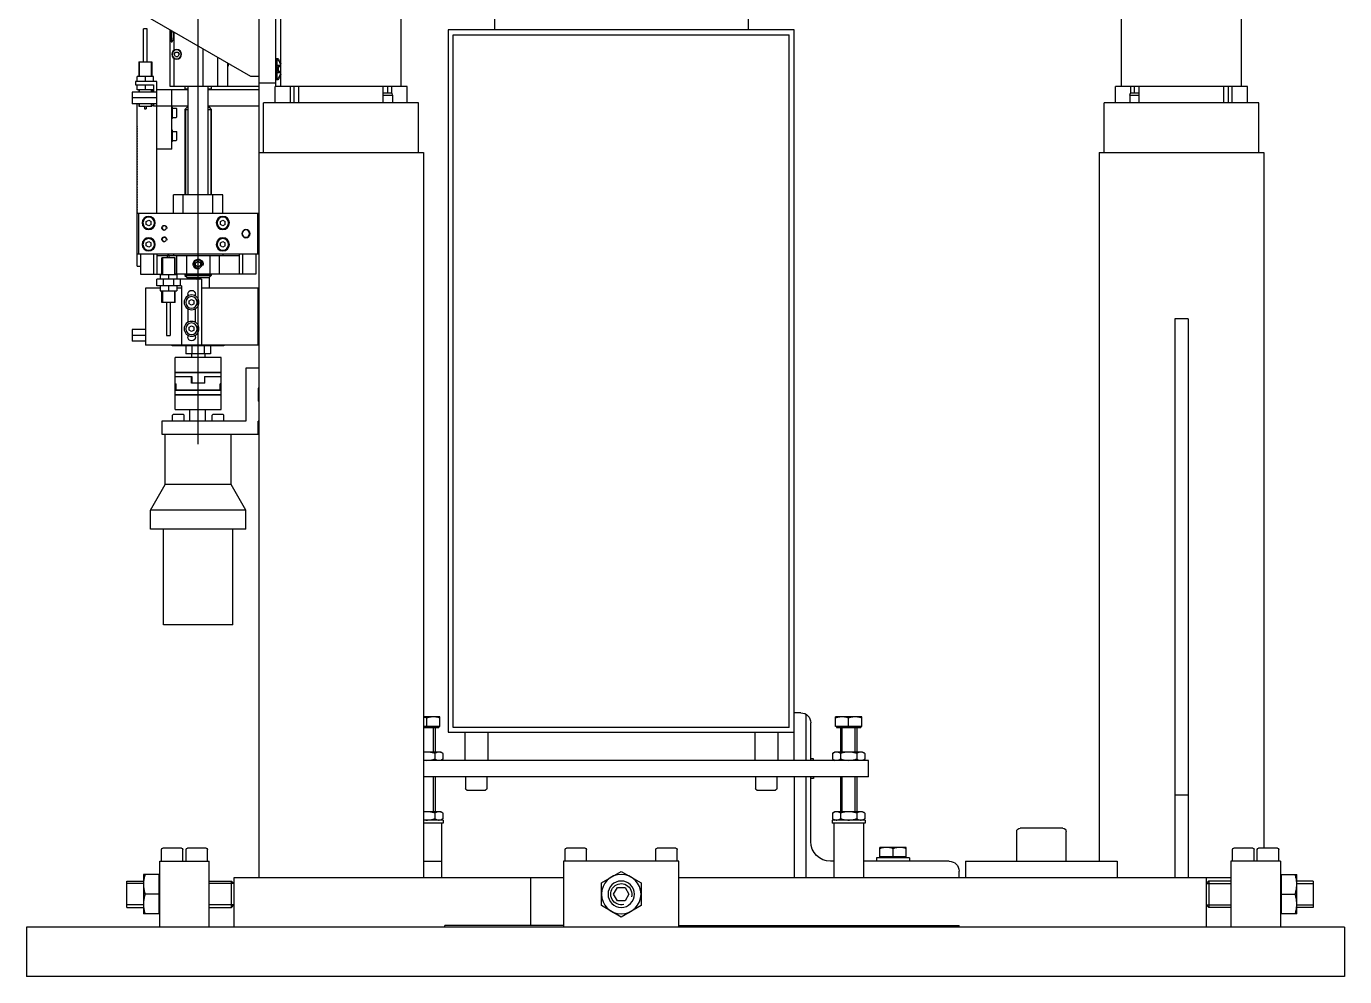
# Model space of a CAD drawing. Extents: x -50 to 48714, y -13211 to 6743.
# Drawn here: x 23859 to 24659, y -8844 to -8267 of the extents above; entities that cross this region are included whole.
import ezdxf

# ---------------------------------------------------------------- set-up
doc = ezdxf.new("R2010")
doc.units = 0
doc.header["$LTSCALE"] = 50
doc.layers.get('0').update_dxf_attribs({"linetype": 'CONTINUOUS'})

# ---------------------------------------------------------------- blocks, each defined once
blk = doc.blocks.new('GK_UE46PGM_S')
at = {"linetype": 'BYBLOCK'}
for p, q in [((286.8, -753.72), (286.8, -190.3)), ((-47, -445.3), (-47, -502.5)), ((107, -445.3), (107, -502.5)), ((249.76, -576.8), (249.76, -460.8)), ((-346.5, -536.8), (-346.5, -482.8)), ((-273.5, -536.8), (-273.5, -482.8)), ((163.5, -536.8), (163.5, -482.8)), ((236.5, -536.8), (236.5, -482.8)), ((239.76, -482.8), (239.76, -536.8)), ((254.76, -530.8), (319.76, -493.27)), ((-75, -945.6), (-75, -502.5)), ((-75, -502.5), (135, -502.5)), ((135, -502.5), (135, -928.6)), ((301.35, -514.76), (301.35, -503.9)), ((303.16, -502.86), (303.16, -508.9)), ((303.76, -536.8), (303.76, -502.51)), ((317.66, -501.8), (319.86, -501.8)), ((317.66, -521.8), (317.66, -501.8)), ((319.86, -521.8), (319.86, -501.8)), ((-72, -925.6), (-72, -505.5)), ((132, -505.5), (-72, -505.5)), ((132, -925.6), (132, -505.5)), ((302.32, -509.3), (302.76, -509.3)), ((239.26, -519.8), (238.3, -519.8)), ((239.26, -532.8), (239.26, -519.8)), ((239.76, -519.8), (239.31, -519.8)), ((239.31, -532.8), (239.31, -519.8)), ((274.76, -536.8), (274.76, -519.25)), ((283.76, -536.8), (283.76, -514.06)), ((299.04, -516.05), (298.32, -517.3)), ((298.32, -517.3), (299.04, -518.55)), ((300.48, -516.05), (299.04, -516.05)), ((300.48, -518.55), (299.04, -518.55)), ((301.21, -517.3), (300.48, -516.05)), ((300.48, -518.55), (301.21, -517.3)), ((301.35, -536.8), (301.35, -519.84)), ((236.5, -524.05), (238.76, -524.05)), ((238.26, -524.8), (236.76, -524.8)), ((236.76, -524.8), (236.76, -527.8)), ((236.76, -527.8), (238.26, -527.8)), ((238.26, -524.8), (238.26, -527.8)), ((238.3, -520.3), (238.76, -520.3)), ((238.76, -532.3), (238.76, -520.3)), ((268.26, -524.3), (268.26, -523.01)), ((268.76, -524.3), (268.26, -524.3)), ((268.76, -536.8), (268.76, -522.72)), ((322.76, -521.8), (314.76, -521.8)), ((314.76, -521.8), (314.76, -530.8)), ((315.09, -530.8), (315.09, -521.8)), ((322.44, -530.8), (322.44, -521.8)), ((322.76, -521.8), (322.76, -530.8)), ((236.5, -528.55), (238.76, -528.55)), ((238.3, -532.3), (238.76, -532.3)), ((238.3, -532.8), (239.26, -532.8)), ((239.76, -532.8), (239.31, -532.8)), ((239.76, -534.8), (249.76, -534.8)), ((249.76, -530.8), (254.76, -530.8)), ((311.76, -613.6), (311.76, -533.8)), ((311.76, -533.8), (324.76, -533.8)), ((313.76, -530.8), (323.76, -530.8)), ((313.76, -533.8), (313.76, -530.8)), ((313.76, -535.8), (313.76, -540.3)), ((324.76, -535.8), (313.76, -535.8)), ((318.76, -533.8), (318.76, -530.8)), ((318.76, -538.8), (318.76, -535.8)), ((323.76, -533.8), (323.76, -530.8)), ((323.76, -538.8), (323.76, -535.8)), ((324.76, -533.8), (324.76, -535.8)), ((-350, -536.8), (-270, -536.8)), ((-350, -546.8), (-350, -536.8)), ((-340.72, -546.8), (-340.72, -536.8)), ((-338.43, -546.8), (-338.43, -536.8)), ((-335.62, -546.8), (-335.62, -536.8)), ((-284.38, -546.8), (-284.38, -536.8)), ((-284.38, -540.8), (-279.04, -540.8)), ((-278.72, -542), (-284.38, -542)), ((-281.57, -540.8), (-281.57, -536.8)), ((-279.28, -540.8), (-279.28, -536.8)), ((-278.72, -542), (-279.04, -540.8)), ((-278.72, -542), (-278.72, -546.8)), ((-270, -546.8), (-270, -536.8)), ((160, -536.8), (240, -536.8)), ((160, -546.8), (160, -536.8)), ((168.72, -542), (169.04, -540.8)), ((174.38, -542), (168.72, -542)), ((168.72, -542), (168.72, -546.8)), ((169.04, -540.8), (174.38, -540.8)), ((169.28, -540.8), (169.28, -536.8)), ((171.57, -540.8), (171.57, -536.8)), ((174.38, -546.8), (174.38, -536.8)), ((225.62, -546.8), (225.62, -536.8)), ((228.43, -546.8), (228.43, -536.8)), ((230.72, -546.8), (230.72, -536.8)), ((240, -546.8), (240, -536.8)), ((249.76, -536.8), (303.76, -536.8)), ((249.76, -538.8), (280.76, -538.8)), ((278.76, -536.8), (278.76, -538.8)), ((280.76, -538.3), (278.76, -538.3)), ((280.76, -602.6), (280.76, -536.8)), ((292.76, -602.6), (292.76, -536.8)), ((294.76, -538.3), (292.76, -538.3)), ((292.76, -538.8), (311.76, -538.8)), ((294.76, -536.8), (294.76, -538.8)), ((302.76, -574.8), (302.76, -538.8)), ((311.76, -540.3), (326.76, -540.3)), ((311.76, -543.8), (326.76, -543.8)), ((313.76, -538.8), (323.76, -538.8)), ((314.56, -539.3), (313.76, -539.3)), ((314.56, -540.3), (314.56, -539.3)), ((314.76, -538.8), (314.76, -540.3)), ((315.09, -540.3), (315.09, -538.8)), ((322.44, -540.3), (322.44, -538.8)), ((322.76, -538.8), (322.76, -540.3)), ((326.76, -540.3), (326.76, -547.3)), ((-357, -546.8), (-263, -546.8)), ((-357, -576.8), (-357, -546.8)), ((-263, -576.8), (-263, -546.8)), ((153, -546.8), (247, -546.8)), ((153, -576.8), (153, -546.8)), ((247, -576.8), (247, -546.8)), ((249.76, -548.8), (280.76, -548.8)), ((280.16, -549.3), (278.76, -550.7)), ((278.76, -550.7), (278.76, -602.6)), ((280.76, -550.7), (278.76, -550.7)), ((279.09, -550.8), (279.09, -602.6)), ((280.73, -550.8), (279.09, -550.8)), ((280.16, -548.8), (280.16, -549.3)), ((280.76, -549.3), (280.16, -549.3)), ((292.76, -548.8), (313.76, -548.8)), ((293.36, -549.3), (292.76, -549.3)), ((294.76, -550.7), (292.76, -550.7)), ((294.44, -550.8), (292.8, -550.8)), ((293.36, -548.8), (293.36, -549.3)), ((293.36, -549.3), (294.76, -550.7)), ((294.44, -550.8), (294.44, -602.6)), ((294.76, -550.7), (294.76, -602.6)), ((299.76, -555.25), (299.76, -550.35)), ((302.26, -550.05), (300.06, -550.05)), ((302.26, -549.3), (302.76, -549.3)), ((302.26, -556.3), (302.26, -549.3)), ((311.76, -547.3), (326.76, -547.3)), ((313.76, -547.3), (313.76, -548.8)), ((314.56, -548.3), (313.76, -548.3)), ((314.56, -548.3), (314.56, -547.3)), ((314.76, -547.3), (314.76, -548.8)), ((322.76, -548.8), (314.76, -548.8)), ((315.09, -548.8), (315.09, -547.3)), ((318.26, -548.8), (318.26, -550.3)), ((319.26, -550.3), (318.26, -550.3)), ((319.26, -548.8), (319.26, -550.3)), ((322.44, -548.8), (322.44, -547.3)), ((322.76, -547.3), (322.76, -548.8)), ((323.76, -645.8), (323.76, -547.3)), ((302.26, -555.55), (300.06, -555.55)), ((302.26, -556.3), (302.76, -556.3)), ((299.76, -569.25), (299.76, -564.35)), ((302.26, -564.05), (300.06, -564.05)), ((302.26, -563.3), (302.76, -563.3)), ((302.26, -570.3), (302.26, -563.3)), ((323.76, -561.2), (323.46, -561.2)), ((323.46, -561.4), (323.46, -561.2)), ((323.76, -561.4), (323.46, -561.4)), ((323.76, -562.2), (323.46, -562.2)), ((323.46, -562.4), (323.46, -562.2)), ((323.76, -562.4), (323.46, -562.4)), ((323.76, -563.2), (323.46, -563.2)), ((323.46, -563.4), (323.46, -563.2)), ((323.76, -563.4), (323.46, -563.4)), ((323.76, -564.2), (323.46, -564.2)), ((323.46, -564.4), (323.46, -564.2)), ((323.76, -564.4), (323.46, -564.4)), ((323.76, -565.2), (323.46, -565.2)), ((323.46, -565.4), (323.46, -565.2)), ((323.76, -565.4), (323.46, -565.4)), ((323.76, -566.2), (323.46, -566.2)), ((323.46, -566.4), (323.46, -566.2)), ((323.76, -566.4), (323.46, -566.4)), ((323.76, -567.2), (323.46, -567.2)), ((323.46, -567.4), (323.46, -567.2)), ((323.76, -567.4), (323.46, -567.4)), ((302.26, -569.55), (300.06, -569.55)), ((302.26, -570.3), (302.76, -570.3)), ((302.76, -574.8), (311.76, -574.8)), ((323.76, -568.2), (323.46, -568.2)), ((323.46, -568.4), (323.46, -568.2)), ((323.76, -568.4), (323.46, -568.4)), ((323.76, -569.2), (323.46, -569.2)), ((323.46, -569.4), (323.46, -569.2)), ((323.76, -569.4), (323.46, -569.4)), ((323.76, -570.2), (323.46, -570.2)), ((323.46, -570.4), (323.46, -570.2)), ((323.76, -570.4), (323.46, -570.4)), ((323.76, -571.2), (323.46, -571.2)), ((323.46, -571.4), (323.46, -571.2)), ((323.76, -571.4), (323.46, -571.4)), ((323.76, -572.2), (323.46, -572.2)), ((323.46, -572.4), (323.46, -572.2)), ((323.76, -572.4), (323.46, -572.4)), ((323.76, -573.2), (323.46, -573.2)), ((323.46, -573.4), (323.46, -573.2)), ((323.76, -573.4), (323.46, -573.4)), ((323.76, -574.2), (323.46, -574.2)), ((323.46, -574.4), (323.46, -574.2)), ((323.76, -574.4), (323.46, -574.4)), ((323.76, -575.2), (323.46, -575.2)), ((323.46, -575.4), (323.46, -575.2)), ((323.76, -575.4), (323.46, -575.4)), ((-360, -576.8), (-360, -998.8)), ((-260, -576.8), (-360, -576.8)), ((-260, -576.8), (-260, -1006.8)), ((150, -576.8), (150, -1016.8)), ((250, -576.8), (150, -576.8)), ((250, -576.8), (250, -1016.8)), ((323.76, -576.2), (323.46, -576.2)), ((323.46, -576.4), (323.46, -576.2)), ((323.76, -576.4), (323.46, -576.4)), ((323.76, -577.2), (323.46, -577.2)), ((323.46, -577.4), (323.46, -577.2)), ((323.76, -577.4), (323.46, -577.4)), ((323.76, -578.2), (323.46, -578.2)), ((323.46, -578.4), (323.46, -578.2)), ((323.76, -578.4), (323.46, -578.4)), ((323.76, -579.2), (323.46, -579.2)), ((323.46, -579.4), (323.46, -579.2)), ((323.76, -579.4), (323.46, -579.4)), ((323.76, -580.2), (323.46, -580.2)), ((323.46, -580.4), (323.46, -580.2)), ((323.76, -580.4), (323.46, -580.4)), ((323.76, -581.2), (323.46, -581.2)), ((323.46, -581.4), (323.46, -581.2)), ((323.76, -581.4), (323.46, -581.4)), ((323.76, -582.2), (323.46, -582.2)), ((323.46, -582.4), (323.46, -582.2)), ((323.76, -582.4), (323.46, -582.4)), ((323.76, -583.2), (323.46, -583.2)), ((323.46, -583.4), (323.46, -583.2)), ((323.76, -583.4), (323.46, -583.4)), ((323.76, -584.2), (323.46, -584.2)), ((323.46, -584.4), (323.46, -584.2)), ((323.76, -584.4), (323.46, -584.4)), ((323.76, -585.2), (323.46, -585.2)), ((323.46, -585.4), (323.46, -585.2)), ((323.76, -585.4), (323.46, -585.4)), ((323.76, -586.2), (323.46, -586.2)), ((323.46, -586.4), (323.46, -586.2)), ((323.76, -586.4), (323.46, -586.4)), ((323.76, -587.2), (323.46, -587.2)), ((323.46, -587.4), (323.46, -587.2)), ((323.76, -587.4), (323.46, -587.4)), ((323.76, -588.2), (323.46, -588.2)), ((323.46, -588.4), (323.46, -588.2)), ((323.76, -588.4), (323.46, -588.4)), ((323.76, -589.2), (323.46, -589.2)), ((323.46, -589.4), (323.46, -589.2)), ((323.76, -589.4), (323.46, -589.4)), ((323.76, -590.2), (323.46, -590.2)), ((323.46, -590.4), (323.46, -590.2)), ((323.76, -590.4), (323.46, -590.4)), ((323.76, -591.2), (323.46, -591.2)), ((323.46, -591.4), (323.46, -591.2)), ((323.76, -591.4), (323.46, -591.4)), ((323.76, -592.2), (323.46, -592.2)), ((323.46, -592.4), (323.46, -592.2)), ((323.76, -592.4), (323.46, -592.4)), ((323.46, -593.4), (323.46, -593.2)), ((323.76, -593.2), (323.46, -593.2)), ((323.76, -593.4), (323.46, -593.4)), ((323.76, -594.2), (323.46, -594.2)), ((323.46, -594.4), (323.46, -594.2)), ((323.76, -594.4), (323.46, -594.4)), ((323.76, -595.2), (323.46, -595.2)), ((323.46, -595.4), (323.46, -595.2)), ((323.76, -595.4), (323.46, -595.4)), ((323.76, -596.2), (323.46, -596.2)), ((323.46, -596.4), (323.46, -596.2)), ((323.76, -596.4), (323.46, -596.4)), ((323.76, -597.2), (323.46, -597.2)), ((323.46, -597.4), (323.46, -597.2)), ((323.76, -597.4), (323.46, -597.4)), ((323.76, -598.2), (323.46, -598.2)), ((323.46, -598.4), (323.46, -598.2)), ((323.76, -598.4), (323.46, -598.4)), ((323.76, -599.2), (323.46, -599.2)), ((323.46, -599.4), (323.46, -599.2)), ((323.76, -599.4), (323.46, -599.4)), ((271.76, -602.6), (301.76, -602.6)), ((271.76, -613.6), (271.76, -602.6)), ((277.76, -613.6), (277.76, -602.6)), ((295.76, -613.6), (295.76, -602.6)), ((301.76, -613.6), (301.76, -602.6)), ((323.76, -600.2), (323.46, -600.2)), ((323.46, -600.4), (323.46, -600.2)), ((323.76, -600.4), (323.46, -600.4)), ((323.76, -601.2), (323.46, -601.2)), ((323.46, -601.4), (323.46, -601.2)), ((323.76, -601.4), (323.46, -601.4)), ((323.76, -602.2), (323.46, -602.2)), ((323.46, -602.4), (323.46, -602.2)), ((323.76, -602.4), (323.46, -602.4)), ((323.76, -603.2), (323.46, -603.2)), ((323.46, -603.4), (323.46, -603.2)), ((323.76, -603.4), (323.46, -603.4)), ((323.76, -604.2), (323.46, -604.2)), ((323.46, -604.4), (323.46, -604.2)), ((323.76, -604.4), (323.46, -604.4)), ((323.76, -605.2), (323.46, -605.2)), ((323.46, -605.4), (323.46, -605.2)), ((323.76, -605.4), (323.46, -605.4)), ((323.76, -606.2), (323.46, -606.2)), ((323.46, -606.4), (323.46, -606.2)), ((323.76, -606.4), (323.46, -606.4)), ((323.76, -607.2), (323.46, -607.2)), ((323.46, -607.4), (323.46, -607.2)), ((323.76, -607.4), (323.46, -607.4)), ((323.76, -613.6), (250, -613.6)), ((250.76, -613.6), (250.76, -638.6)), ((322.76, -638.6), (322.76, -613.6)), ((323.76, -608.2), (323.46, -608.2)), ((323.46, -608.4), (323.46, -608.2)), ((323.76, -608.4), (323.46, -608.4)), ((323.76, -609.2), (323.46, -609.2)), ((323.46, -609.4), (323.46, -609.2)), ((323.76, -609.4), (323.46, -609.4)), ((323.76, -610.2), (323.46, -610.2)), ((323.46, -610.4), (323.46, -610.2)), ((323.76, -610.4), (323.46, -610.4)), ((323.76, -611.2), (323.46, -611.2)), ((323.46, -611.4), (323.46, -611.2)), ((323.76, -611.4), (323.46, -611.4)), ((323.76, -612.2), (323.46, -612.2)), ((323.46, -612.4), (323.46, -612.2)), ((323.76, -612.4), (323.46, -612.4)), ((323.76, -613.2), (323.46, -613.2)), ((323.46, -613.4), (323.46, -613.2)), ((323.76, -613.4), (323.46, -613.4)), ((250.76, -621.6), (250, -621.6)), ((271.76, -617.87), (270.26, -618.73)), ((270.26, -620.47), (270.26, -618.73)), ((270.26, -620.47), (271.76, -621.33)), ((273.26, -618.73), (271.76, -617.87)), ((271.76, -621.33), (273.26, -620.47)), ((273.26, -620.47), (273.26, -618.73)), ((316.76, -617.87), (315.26, -618.73)), ((315.26, -620.47), (315.26, -618.73)), ((315.26, -620.47), (316.76, -621.33)), ((318.26, -618.73), (316.76, -617.87)), ((316.76, -621.33), (318.26, -620.47)), ((318.26, -620.47), (318.26, -618.73)), ((250.76, -630.6), (250, -630.6)), ((271.76, -630.87), (270.26, -631.73)), ((270.26, -633.47), (270.26, -631.73)), ((273.26, -631.73), (271.76, -630.87)), ((273.26, -633.47), (273.26, -631.73)), ((316.76, -630.87), (315.26, -631.73)), ((315.26, -633.47), (315.26, -631.73)), ((318.26, -631.73), (316.76, -630.87)), ((318.26, -633.47), (318.26, -631.73)), ((250, -638.6), (323.76, -638.6)), ((251.76, -638.6), (251.76, -650.6)), ((259.76, -638.6), (259.76, -650.6)), ((261.76, -638.6), (261.76, -650.6)), ((261.76, -639.6), (304.26, -639.6)), ((270.26, -633.47), (271.76, -634.33)), ((271.76, -634.33), (273.26, -633.47)), ((271.76, -638.6), (271.76, -639.6)), ((273.76, -650.6), (273.76, -639.6)), ((279.76, -639.6), (279.76, -650.6)), ((293.76, -639.6), (293.76, -650.6)), ((299.76, -650.6), (299.76, -639.6)), ((301.76, -638.6), (301.76, -639.6)), ((304.26, -639.3), (305.26, -639.3)), ((304.26, -640.8), (304.26, -639.3)), ((305.26, -640.8), (305.26, -639.3)), ((305.26, -639.6), (311.76, -639.6)), ((311.76, -638.6), (311.76, -650.6)), ((313.76, -638.6), (313.76, -650.6)), ((315.26, -633.47), (316.76, -634.33)), ((316.76, -634.33), (318.26, -633.47)), ((321.76, -638.6), (321.76, -650.6)), ((286.76, -642.88), (285.26, -643.75)), ((285.26, -643.75), (285.26, -645.48)), ((285.26, -645.48), (286.76, -646.34)), ((288.26, -643.75), (286.76, -642.88)), ((286.76, -646.34), (288.26, -645.48)), ((288.26, -645.48), (288.26, -643.75)), ((300.76, -650.8), (300.76, -640.8)), ((300.76, -640.8), (308.76, -640.8)), ((301.09, -640.8), (301.09, -650.8)), ((308.44, -640.8), (308.44, -650.8)), ((308.76, -650.8), (308.76, -640.8)), ((323.76, -645.8), (321.76, -645.8)), ((251.76, -650.6), (300.76, -650.6)), ((278.76, -650.6), (278.76, -651.4)), ((278.76, -651.4), (280.16, -652.8)), ((294.76, -651.4), (278.76, -651.4)), ((279.09, -650.6), (279.09, -651.3)), ((294.44, -651.3), (279.09, -651.3)), ((280.16, -652.8), (280.16, -659.2)), ((293.36, -652.8), (280.16, -652.8)), ((284.76, -653.8), (311.76, -653.8)), ((284.76, -653.8), (284.76, -693.8)), ((294.76, -651.4), (293.36, -652.8)), ((293.36, -652.8), (293.36, -653.8)), ((294.44, -650.6), (294.44, -651.3)), ((294.76, -650.6), (294.76, -651.4)), ((297.76, -653.8), (297.76, -657.8)), ((309.76, -650.8), (299.76, -650.8)), ((299.76, -650.8), (299.76, -653.8)), ((301.76, -653.8), (301.76, -657.8)), ((304.76, -650.8), (304.76, -653.8)), ((307.76, -657.8), (307.76, -653.8)), ((321.76, -650.6), (308.76, -650.6)), ((309.76, -650.8), (309.76, -653.8)), ((311.76, -657.8), (311.76, -653.8)), ((250, -659.2), (284.76, -659.2)), ((250.26, -693.8), (250.26, -659.2)), ((288.46, -663.93), (288.46, -662.8)), ((293.06, -662.8), (293.06, -663.93)), ((296.76, -657.8), (311.76, -657.8)), ((296.76, -657.8), (296.76, -693.8)), ((296.76, -659.2), (299.76, -659.2)), ((299.76, -657.8), (299.76, -660.8)), ((309.76, -660.8), (299.76, -660.8)), ((300.76, -667.8), (300.76, -660.8)), ((301.09, -660.8), (301.09, -667.8)), ((304.76, -657.8), (304.76, -660.8)), ((308.44, -660.8), (308.44, -667.8)), ((308.76, -667.8), (308.76, -660.8)), ((309.76, -657.8), (309.76, -660.8)), ((309.76, -659.2), (318.76, -659.2)), ((318.76, -659.2), (318.76, -693.8)), ((250, -669.8), (250.26, -669.8)), ((288.46, -679.93), (288.46, -671.67)), ((290.76, -666.07), (289.26, -666.93)), ((289.26, -668.67), (289.26, -666.93)), ((289.26, -668.67), (290.76, -669.53)), ((292.26, -666.93), (290.76, -666.07)), ((290.76, -669.53), (292.26, -668.67)), ((292.26, -668.67), (292.26, -666.93)), ((293.06, -671.67), (293.06, -679.93)), ((300.76, -667.8), (308.76, -667.8)), ((303.66, -667.8), (303.66, -687.8)), ((305.86, -667.8), (305.86, -687.8)), ((-314, -677.8), (-314, -1016.8)), ((-314, -677.8), (-306, -677.8)), ((-306, -677.8), (-306, -1016.8)), ((250, -681.8), (250.26, -681.8)), ((288.46, -688.8), (288.46, -687.67)), ((290.76, -682.07), (289.26, -682.93)), ((289.26, -684.67), (289.26, -682.93)), ((289.26, -684.67), (290.76, -685.53)), ((292.26, -682.93), (290.76, -682.07)), ((290.76, -685.53), (292.26, -684.67)), ((292.26, -684.67), (292.26, -682.93)), ((293.06, -687.67), (293.06, -688.8)), ((305.86, -687.8), (303.66, -687.8)), ((318.76, -684.3), (326.76, -684.3)), ((318.76, -687.8), (326.76, -687.8)), ((326.76, -684.3), (326.76, -691.3)), ((250, -693.8), (318.76, -693.8)), ((270.96, -693.8), (271.26, -694.1)), ((271.09, -694.1), (271.09, -693.93)), ((271.09, -694.1), (302.44, -694.1)), ((279.26, -694.1), (279.26, -699.1)), ((283.02, -694.1), (283.02, -699.1)), ((290.5, -694.1), (290.5, -699.1)), ((294.26, -694.1), (294.26, -699.1)), ((302.56, -693.8), (302.26, -694.1)), ((302.44, -694.1), (302.44, -693.93)), ((318.76, -691.3), (326.76, -691.3)), ((272.76, -701.3), (300.76, -701.3)), ((272.76, -710.1), (272.76, -701.3)), ((279.26, -699.1), (294.26, -699.1)), ((282.76, -699.1), (282.76, -701.3)), ((290.76, -699.1), (290.76, -701.3)), ((300.76, -710.1), (300.76, -701.3)), ((250, -707.8), (257.76, -707.8)), ((257.76, -707.8), (257.76, -739.8)), ((300.76, -710.1), (272.76, -710.1)), ((300.76, -710.3), (272.76, -710.3)), ((272.76, -712.8), (272.76, -710.3)), ((282.76, -710.1), (282.76, -710.3)), ((290.76, -710.1), (290.76, -710.3)), ((300.76, -712.8), (300.76, -710.3)), ((250, -719.8), (250.26, -719.8)), ((250.26, -719.8), (250.26, -727.8)), ((282.96, -712.8), (272.76, -712.8)), ((272.76, -713), (282.76, -713)), ((272.76, -717.3), (272.76, -713)), ((272.76, -717.3), (273.35, -717.3)), ((273.35, -717.5), (272.76, -717.5)), ((272.76, -723.8), (272.76, -717.5)), ((273.29, -717.5), (273.29, -721.3)), ((273.35, -721.1), (273.35, -717.3)), ((282.76, -716.8), (282.76, -713)), ((282.76, -716.8), (290.76, -716.8)), ((282.96, -712.8), (282.96, -716.6)), ((290.56, -716.6), (282.96, -716.6)), ((300.76, -712.8), (290.56, -712.8)), ((290.56, -712.8), (290.56, -716.6)), ((290.76, -713), (300.76, -713)), ((290.76, -716.8), (290.76, -713)), ((300.76, -717.3), (300.18, -717.3)), ((300.18, -721.1), (300.18, -717.3)), ((300.76, -717.5), (300.18, -717.5)), ((300.24, -717.5), (300.24, -721.3)), ((300.76, -717.3), (300.76, -713)), ((300.76, -723.8), (300.76, -717.5)), ((250, -727.8), (250.26, -727.8)), ((272.76, -723.8), (300.76, -723.8)), ((272.76, -724), (300.76, -724)), ((272.76, -732.8), (272.76, -724)), ((273.29, -721.3), (300.24, -721.3)), ((273.35, -721.1), (300.18, -721.1)), ((282.26, -724), (282.26, -723.8)), ((291.76, -724), (291.76, -723.8)), ((300.76, -732.8), (300.76, -724)), ((271.64, -735.8), (277.84, -735.8)), ((300.76, -732.8), (272.76, -732.8)), ((282.26, -739.8), (282.26, -732.8)), ((291.76, -739.8), (291.76, -732.8)), ((295.68, -735.8), (301.88, -735.8)), ((250, -739.8), (250.26, -739.8)), ((250.26, -747.8), (250.26, -739.8)), ((257.76, -739.8), (308.76, -739.8)), ((271.24, -739.8), (271.24, -736.2)), ((278.24, -739.8), (278.24, -736.2)), ((295.28, -739.8), (295.28, -736.2)), ((302.28, -739.8), (302.28, -736.2)), ((308.76, -739.8), (308.76, -747.8)), ((308.76, -747.8), (250.26, -747.8)), ((266.76, -778.3), (266.76, -747.8)), ((306.76, -778.3), (306.76, -747.8)), ((257.76, -793.89), (266.76, -778.3)), ((266.76, -778.3), (306.76, -778.3)), ((315.76, -793.89), (306.76, -778.3)), ((257.76, -793.89), (315.76, -793.89)), ((257.76, -805.3), (257.76, -793.89)), ((315.76, -805.3), (315.76, -793.89)), ((257.76, -805.3), (315.76, -805.3)), ((265.76, -863.3), (265.76, -805.3)), ((307.76, -863.3), (307.76, -805.3)), ((265.76, -863.3), (307.76, -863.3)), ((-116, -919.2), (-100, -919.2)), ((-116, -925), (-116, -919.2)), ((-108, -925), (-108, -919.91)), ((-100, -925), (-100, -919.2)), ((-82, -917.6), (-82, -945.6)), ((-79, -916.8), (-75, -916.8)), ((140, -919.2), (150, -919.2)), ((140, -925), (140, -919.2)), ((148, -925), (148, -919.91)), ((-116, -925), (-100, -925)), ((-115.32, -925), (-115.32, -925.6)), ((-100.69, -925.6), (-115.32, -925.6)), ((-113, -925.6), (-113, -940.6)), ((-112, -940.6), (-112, -925.6)), ((-104, -940.6), (-104, -925.6)), ((-103, -925.6), (-103, -940.6)), ((-100.69, -925), (-100.69, -925.6)), ((-85, -945.6), (-85, -922.8)), ((-72, -925.6), (132, -925.6)), ((140, -925), (150, -925)), ((140.68, -925), (140.68, -925.6)), ((150, -925.6), (140.68, -925.6)), ((143, -925.6), (143, -940.6)), ((144, -940.6), (144, -925.6)), ((135, -928.6), (-75, -928.6)), ((-65, -928.6), (-65, -945.6)), ((-51, -928.6), (-51, -945.6)), ((111, -928.6), (111, -945.6)), ((125, -928.6), (125, -945.6)), ((-117.81, -941.36), (-116.5, -940.6)), ((-117.81, -941.36), (-117.81, -944.84)), ((-116.5, -940.6), (-99.5, -940.6)), ((-112.91, -941.36), (-112.91, -944.84)), ((-103.09, -941.36), (-103.09, -944.84)), ((-98.19, -941.36), (-99.5, -940.6)), ((-98.19, -941.36), (-98.19, -944.84)), ((138.19, -941.36), (139.5, -940.6)), ((138.19, -941.36), (138.19, -944.84)), ((139.5, -940.6), (150, -940.6)), ((143.09, -941.36), (143.09, -944.84)), ((-120, -945.6), (150, -945.6)), ((-120, -955.6), (-120, -945.6)), ((-117.81, -944.84), (-116.5, -945.6)), ((-98.19, -944.84), (-99.5, -945.6)), ((-86.6, -944.6), (-85, -944.6)), ((-86.6, -945.6), (-86.6, -944.6)), ((138.19, -944.84), (139.5, -945.6)), ((-120, -955.6), (150, -955.6)), ((-113, -955.6), (-113, -976.8)), ((-112, -976.8), (-112, -955.6)), ((-104, -976.8), (-104, -955.6)), ((-103, -955.6), (-103, -976.8)), ((-86.6, -955.6), (-86.6, -956.6)), ((-86.6, -956.6), (-85, -956.6)), ((-85, -994.8), (-85, -955.6)), ((-82, -955.6), (-82, -1016.8)), ((-75, -955.6), (-75, -1016.8)), ((-64.5, -955.6), (-64.5, -962.8)), ((-51.5, -955.6), (-51.5, -962.8)), ((111.5, -955.6), (111.5, -962.8)), ((124.5, -955.6), (124.5, -962.8)), ((143, -955.6), (143, -976.8)), ((144, -976.8), (144, -955.6)), ((-314, -966.8), (-306, -966.8)), ((-52.3, -963.6), (-63.7, -963.6)), ((123.7, -963.6), (112.3, -963.6)), ((-118, -981.8), (-98, -981.8)), ((-118, -981.8), (-118, -983.8)), ((-118, -983.8), (-98, -983.8)), ((-117.81, -977.56), (-116.5, -976.8)), ((-117.81, -977.56), (-117.81, -981.04)), ((-117.81, -981.04), (-116.5, -981.8)), ((-117, -983.8), (-117, -1016.8)), ((-116.5, -976.8), (-99.5, -976.8)), ((-112.91, -977.56), (-112.91, -981.04)), ((-103.09, -977.56), (-103.09, -981.04)), ((-98.19, -977.56), (-99.5, -976.8)), ((-98.19, -981.04), (-99.5, -981.8)), ((-99, -983.8), (-99, -1016.8)), ((-98.19, -977.56), (-98.19, -981.04)), ((-98, -981.8), (-98, -983.8)), ((138, -981.8), (150, -981.8)), ((138, -981.8), (138, -983.8)), ((138, -983.8), (150, -983.8)), ((138.19, -977.56), (139.5, -976.8)), ((138.19, -977.56), (138.19, -981.04)), ((138.19, -981.04), (139.5, -981.8)), ((139, -983.8), (139, -1016.8)), ((139.5, -976.8), (150, -976.8)), ((143.09, -977.56), (143.09, -981.04)), ((-240, -1006.8), (-240, -988.8)), ((-238, -986.8), (-212, -986.8)), ((-210, -1006.8), (-210, -988.8)), ((-369, -1006.8), (-369, -999.6)), ((-368.2, -998.8), (-356.8, -998.8)), ((-356, -1006.8), (-356, -999.6)), ((-354, -1006.8), (-354, -999.6)), ((-353.2, -998.8), (-341.8, -998.8)), ((-341, -1006.8), (-341, -999.6)), ((-143, -998.4), (-127, -998.4)), ((-143, -1004.2), (-143, -998.4)), ((-135, -1004.2), (-135, -999.11)), ((-127, -1004.2), (-127, -998.4)), ((-4, -1006.8), (-4, -999.6)), ((-3.2, -998.8), (8.2, -998.8)), ((9, -1006.8), (9, -999.6)), ((51, -1006.8), (51, -999.6)), ((51.8, -998.8), (63.2, -998.8)), ((64, -1006.8), (64, -999.6)), ((281, -1006.8), (281, -999.6)), ((281.8, -998.8), (293.2, -998.8)), ((294, -1006.8), (294, -999.6)), ((296, -1006.8), (296, -999.6)), ((296.8, -998.8), (308.2, -998.8)), ((309, -1006.8), (309, -999.6)), ((-370, -1006.8), (-370, -1046.8)), ((-370, -1006.8), (-340, -1006.8)), ((-340, -1006.8), (-340, -1046.8)), ((-179, -1006.8), (-271, -1006.8)), ((-271, -1006.8), (-271, -1016.8)), ((-179, -1006.8), (-179, -1016.8)), ((-169, -1006.8), (-117, -1006.8)), ((-145, -1004.8), (-125, -1004.8)), ((-145, -1004.8), (-145, -1006.8)), ((-143, -1004.2), (-127, -1004.2)), ((-142.32, -1004.2), (-142.32, -1004.8)), ((-127.69, -1004.2), (-127.69, -1004.8)), ((-125, -1004.8), (-125, -1006.8)), ((-99, -1006.8), (-97, -1006.8)), ((-5, -1046.8), (-5, -1006.8)), ((-5, -1006.8), (65, -1006.8)), ((65, -1006.8), (65, -1046.8)), ((150, -1006.8), (139, -1006.8)), ((280, -1046.8), (280, -1006.8)), ((310, -1006.8), (280, -1006.8)), ((310, -1046.8), (310, -1006.8)), ((-380, -1038.8), (-380, -1014.8)), ((-370.6, -1014.8), (-380, -1014.8)), ((-370.6, -1038.8), (-370.6, -1014.8)), ((-370.6, -1015.55), (-370, -1015.55)), ((-175, -1016.8), (-175, -1012.8)), ((30, -1012.94), (18, -1019.87)), ((42, -1019.87), (30, -1012.94)), ((310.6, -1015.55), (310, -1015.55)), ((310.6, -1014.8), (310.6, -1038.8)), ((310.6, -1014.8), (320, -1014.8)), ((320, -1014.8), (320, -1038.8)), ((-390, -1018.8), (-390, -1034.8)), ((-390, -1018.8), (-380, -1018.8)), ((-380, -1020.4), (-390, -1020.4)), ((-340, -1016.8), (-5, -1016.8)), ((-340, -1018.8), (-326.6, -1018.8)), ((-325, -1020.4), (-340, -1020.4)), ((-326.6, -1018.8), (-325, -1020.4)), ((-326.6, -1018.8), (-326.6, -1034.8)), ((-325, -1016.8), (-325, -1046.8)), ((18, -1019.87), (18, -1033.73)), ((27.69, -1022.8), (25.38, -1026.8)), ((32.31, -1022.8), (27.69, -1022.8)), ((34.62, -1026.8), (32.31, -1022.8)), ((42, -1033.73), (42, -1019.87)), ((65, -1016.8), (265, -1016.8)), ((85, -1016.8), (85, -1045.8)), ((265, -1016.8), (265, -1046.8)), ((266.6, -1018.8), (265, -1020.4)), ((265, -1020.4), (280, -1020.4)), ((266.6, -1034.8), (266.6, -1018.8)), ((280, -1018.8), (266.6, -1018.8)), ((330, -1018.8), (320, -1018.8)), ((320, -1020.4), (330, -1020.4)), ((330, -1034.8), (330, -1018.8)), ((-370.6, -1026.8), (-378.93, -1026.8)), ((25.38, -1026.8), (27.69, -1030.8)), ((27.69, -1030.8), (32.31, -1030.8)), ((32.31, -1030.8), (34.62, -1026.8)), ((310.6, -1026.8), (318.93, -1026.8)), ((-380, -1033.2), (-390, -1033.2)), ((-390, -1034.8), (-380, -1034.8)), ((-380, -1038.8), (-370.6, -1038.8)), ((-370.6, -1038.05), (-370, -1038.05)), ((-325, -1033.2), (-340, -1033.2)), ((-340, -1034.8), (-326.6, -1034.8)), ((-326.6, -1034.8), (-325, -1033.2)), ((18, -1033.73), (30, -1040.66)), ((30, -1040.66), (42, -1033.73)), ((265, -1033.2), (280, -1033.2)), ((266.6, -1034.8), (265, -1033.2)), ((280, -1034.8), (266.6, -1034.8)), ((310.6, -1038.05), (310, -1038.05)), ((310.6, -1038.8), (320, -1038.8)), ((320, -1033.2), (330, -1033.2)), ((330, -1034.8), (320, -1034.8)), ((-409, -1046.8), (391, -1046.8)), ((-409, -1046.8), (-409, -1076.8)), ((-5, -1045.8), (-175, -1045.8)), ((-175, -1046.8), (-175, -1045.8)), ((65, -1045.8), (137, -1045.8)), ((137, -1046.8), (137, -1045.8)), ((391, -1046.8), (391, -1076.8)), ((-409, -1076.8), (391, -1076.8))]:
    blk.add_line(p, q, dxfattribs=at)
for centre, radius in [((299.76, -517.3), 3), ((299.76, -517.3), 2.75), ((271.76, -619.6), 4), ((316.76, -619.6), 4), ((257.76, -626.1), 2.5), ((257.76, -626.1), 2.23), ((271.76, -619.6), 3.5), ((307.26, -622.6), 1.25), ((316.76, -619.6), 3.5), ((271.76, -632.6), 4), ((271.76, -632.6), 3.5), ((307.26, -629.6), 1.25), ((316.76, -632.6), 4), ((316.76, -632.6), 3.5), ((286.76, -644.6), 2.45), ((290.76, -667.8), 4.5), ((290.76, -667.8), 3.5), ((290.76, -683.8), 4.5), ((290.76, -683.8), 3.5), ((30, -1026.8), 12), ((30, -1026.8), 8)]:
    blk.add_circle(centre, radius, dxfattribs=at)
for centre, radius, start, end in [((302.76, -508.9), 0.4, 270, 0), ((300.06, -550.35), 0.3, 90, 180), ((300.06, -555.25), 0.3, 180, 270), ((300.06, -564.35), 0.3, 90, 180), ((300.06, -569.25), 0.3, 180, 270), ((257.76, -626.1), 8, 151.18671, 166.38177), ((257.76, -626.1), 7.6, 157.39512, 202.60488), ((307.26, -622.6), 1.5, 255, 195), ((257.76, -626.1), 8, 193.61823, 208.81329), ((307.26, -629.6), 1.5, 255, 195), ((286.76, -644.6), 3, 255, 195), ((286.76, -654.8), 1.5, 42.39583, 137.59281), ((290.76, -662.8), 2.3, 0, 180), ((290.76, -688.8), 2.3, 180, 0), ((271.64, -736.2), 0.4, 90, 180), ((277.84, -736.2), 0.4, 0, 90), ((295.68, -736.2), 0.4, 90, 180), ((301.88, -736.2), 0.4, 0, 90), ((-79, -922.8), 6, 90, 180), ((-63.7, -962.8), 0.8, 180, 270), ((-52.3, -962.8), 0.8, 270, 0), ((112.3, -962.8), 0.8, 180, 270), ((123.7, -962.8), 0.8, 270, 0), ((-238, -988.8), 2, 90, 180), ((-212, -988.8), 2, 0, 90), ((-368.2, -999.6), 0.8, 90, 180), ((-356.8, -999.6), 0.8, 0, 90), ((-353.2, -999.6), 0.8, 90, 180), ((-341.8, -999.6), 0.8, 0, 90), ((-97, -994.8), 12, 270, 0), ((-3.2, -999.6), 0.8, 90, 180), ((8.2, -999.6), 0.8, 0, 90), ((51.8, -999.6), 0.8, 90, 180), ((63.2, -999.6), 0.8, 0, 90), ((281.8, -999.6), 0.8, 90, 180), ((293.2, -999.6), 0.8, 0, 90), ((296.8, -999.6), 0.8, 90, 180), ((308.2, -999.6), 0.8, 0, 90), ((-169, -1012.8), 6, 90, 180), ((30, -1026.8), 6.4, 255, 195)]:
    blk.add_arc(centre, radius, start, end, dxfattribs=at)
for points, start_tangent, end_tangent in [([(301.75, -505.8), (301.77, -505.01), (301.84, -504.25), (301.94, -503.56)], (0, 1), (0.177825, 0.984062)), ([(303.49, -502.67), (303.64, -503.2), (303.76, -503.86)], (0.320885, -0.947118), (0.146649, -0.989189)), ([(302.31, -509.3), (302.25, -509.17), (302.08, -508.66), (301.94, -508.05), (301.84, -507.35), (301.77, -506.59), (301.75, -505.8)], (-0.439603, 0.898192), (0, 1)), ([(302.82, -509.8), (302.65, -509.75), (302.44, -509.54), (302.31, -509.3)], (-0.999583, 0.028877), (-0.439603, 0.898192)), ([(303.76, -507.74), (303.64, -508.4), (303.48, -508.95), (303.3, -509.39), (303.09, -509.67), (302.87, -509.8), (302.82, -509.8)], (-0.146649, -0.989189), (-0.999583, 0.028877)), ([(238.3, -519.8), (237.72, -520.88), (237.18, -521.86), (236.7, -522.75), (236.5, -523.12)], (-0.476803, -0.87901), (-0.475761, -0.879575)), ([(238.3, -520.3), (238.37, -520.05), (238.43, -519.8)], (0.251967, 0.967736), (0.261954, 0.96508)), ([(236.5, -523.62), (236.7, -523.25), (237.18, -522.36), (237.72, -521.38), (238.3, -520.3)], (0.475761, 0.879575), (0.476803, 0.87901)), ([(238.3, -532.3), (237.72, -531.22), (237.18, -530.24), (236.7, -529.35), (236.5, -528.98)], (-0.476803, 0.87901), (-0.475761, 0.879575)), ([(236.5, -529.48), (236.7, -529.85), (237.18, -530.74), (237.72, -531.72), (238.3, -532.8)], (0.475761, -0.879575), (0.476803, -0.87901)), ([(238.43, -532.8), (238.37, -532.55), (238.3, -532.3)], (-0.261954, 0.96508), (-0.251967, 0.967736)), ([(278.76, -550.8, 53.49), (278.99, -550.8, 51.57), (279.09, -550.8, 51.23)], (0.003429, 0, -0.999994), (0.282254, 0, -0.95934)), ([(278.91, -550.8, 55.02), (278.76, -550.8, 53.49)], (-0.1921, 0, -0.981375), (-0.003429, 0, -0.999994)), ([(279.51, -550.8, 56.86), (278.99, -550.8, 55.4), (278.91, -550.8, 55.02)], (-0.420865, 0, -0.907123), (-0.1921, 0, -0.981375)), ([(280.76, -550.8, 58.78), (279.68, -550.8, 57.2), (279.51, -550.8, 56.86)], (-0.661533, 0, -0.749916), (-0.420865, 0, -0.907123)), ([(294.02, -550.8, 56.86), (293.85, -550.8, 57.2), (292.76, -550.8, 58.78)], (-0.420865, 0, 0.907123), (-0.661533, 0, 0.749916)), ([(294.31, -550.8, 56.14), (294.02, -550.8, 56.86)], (-0.331935, 0, 0.943302), (-0.420865, 0, 0.907123)), ([(294.76, -550.8, 53.49), (294.53, -550.8, 55.4), (294.31, -550.8, 56.14)], (-0.003429, 0, 0.999994), (-0.331935, 0, 0.943302)), ([(294.44, -550.8, 51.23), (294.53, -550.8, 51.57), (294.61, -550.8, 51.95)], (0.282254, 0, 0.95934), (0.1921, 0, 0.981375)), ([(294.61, -550.8, 51.95), (294.76, -550.8, 53.49)], (0.1921, 0, 0.981375), (0.003429, 0, 0.999994)), ([(278.91, -651.3, 51.95), (278.76, -651.3, 53.49)], (-0.1921, 0, 0.981375), (-0.003429, 0, 0.999994)), ([(278.76, -651.3, 53.49), (278.99, -651.3, 55.4), (279.22, -651.3, 56.14)], (0.003429, 0, 0.999994), (0.331935, 0, 0.943302)), ([(279.09, -651.3, 51.23), (278.99, -651.3, 51.57), (278.91, -651.3, 51.95)], (-0.282254, 0, 0.95934), (-0.1921, 0, 0.981375)), ([(279.22, -651.3, 56.14), (279.51, -651.3, 56.86)], (0.331935, 0, 0.943302), (0.420865, 0, 0.907123)), ([(279.51, -651.3, 56.86), (279.68, -651.3, 57.2), (280.77, -651.3, 58.79), (282.22, -651.3, 60.07), (283.93, -651.3, 60.97), (285.8, -651.3, 61.43), (287.73, -651.3, 61.43), (289.6, -651.3, 60.97), (291.31, -651.3, 60.07), (292.75, -651.3, 58.79), (293.85, -651.3, 57.2), (294.02, -651.3, 56.86)], (0.420865, 0, 0.907123), (0.420865, 0, -0.907123)), ([(294.02, -651.3, 56.86), (294.53, -651.3, 55.4), (294.61, -651.3, 55.02)], (0.420865, 0, -0.907123), (0.1921, 0, -0.981375)), ([(294.76, -651.3, 53.49), (294.53, -651.3, 51.57), (294.44, -651.3, 51.23)], (-0.003429, 0, -0.999994), (-0.282254, 0, -0.95934)), ([(294.61, -651.3, 55.02), (294.76, -651.3, 53.49)], (0.1921, 0, -0.981375), (0.003429, 0, -0.999994)), ([(-116, -919.91), (-115.2, -919.67), (-114.41, -919.47), (-113.61, -919.32), (-112.81, -919.23), (-112, -919.2)], (0.948683, 0.316228), (1, 0)), ([(-112, -919.2), (-111.19, -919.23), (-110.39, -919.32), (-109.59, -919.47), (-108.8, -919.67), (-108, -919.91)], (1, 0), (0.948683, -0.316228)), ([(-108, -919.91), (-107.2, -919.67), (-106.41, -919.47), (-105.61, -919.32), (-104.81, -919.23), (-104, -919.2)], (0.948683, 0.316228), (1, 0)), ([(-104, -919.2), (-103.19, -919.23), (-102.39, -919.32), (-101.59, -919.47), (-100.8, -919.67), (-100, -919.91)], (1, 0), (0.948683, -0.316228)), ([(140, -919.91), (140.8, -919.67), (141.59, -919.47), (142.39, -919.32), (143.19, -919.23), (144, -919.2)], (0.948683, 0.316228), (1, 0)), ([(144, -919.2), (144.81, -919.23), (145.61, -919.32), (146.41, -919.47), (147.2, -919.67), (148, -919.91)], (1, 0), (0.948683, -0.316228)), ([(148, -919.91), (148.8, -919.67), (149.59, -919.47), (150, -919.39)], (0.948683, 0.316228), (0.983313, 0.181922)), ([(-117.81, -941.36), (-117.33, -941.1), (-116.84, -940.89), (-116.35, -940.73), (-115.86, -940.63), (-115.36, -940.6)], (0.866025, 0.5), (1, 0)), ([(-115.36, -940.6), (-114.87, -940.63), (-114.37, -940.73), (-113.88, -940.89), (-113.4, -941.1), (-112.91, -941.36)], (1, 0), (0.866025, -0.5)), ([(-112.91, -941.36), (-111.93, -941.1), (-110.96, -940.89), (-109.98, -940.73), (-108.99, -940.63), (-108, -940.6)], (0.960769, 0.27735), (1, 0)), ([(-108, -940.6), (-107.01, -940.63), (-106.02, -940.73), (-105.04, -940.89), (-104.07, -941.1), (-103.09, -941.36)], (1, 0), (0.960769, -0.27735)), ([(-103.09, -941.36), (-102.6, -941.1), (-102.12, -940.89), (-101.63, -940.73), (-101.13, -940.63), (-100.64, -940.6)], (0.866025, 0.5), (1, 0)), ([(-100.64, -940.6), (-100.14, -940.63), (-99.65, -940.73), (-99.16, -940.89), (-98.67, -941.1), (-98.19, -941.36)], (1, 0), (0.866025, -0.5)), ([(138.19, -941.36), (138.67, -941.1), (139.16, -940.89), (139.65, -940.73), (140.14, -940.63), (140.64, -940.6)], (0.866025, 0.5), (1, 0)), ([(140.64, -940.6), (141.13, -940.63), (141.63, -940.73), (142.12, -940.89), (142.6, -941.1), (143.09, -941.36)], (1, 0), (0.866025, -0.5)), ([(143.09, -941.36), (144.07, -941.1), (145.04, -940.89), (146.02, -940.73), (147.01, -940.63), (148, -940.6)], (0.960769, 0.27735), (1, 0)), ([(148, -940.6), (148.99, -940.63), (149.98, -940.73), (150, -940.73)], (1, 0), (0.99137, -0.131096)), ([(-115.36, -945.6), (-115.86, -945.57), (-116.35, -945.47), (-116.84, -945.31), (-117.33, -945.1), (-117.81, -944.84)], (-1, 0), (-0.866025, 0.5)), ([(-112.91, -944.84), (-113.4, -945.1), (-113.88, -945.31), (-114.37, -945.47), (-114.87, -945.57), (-115.36, -945.6)], (-0.866025, -0.5), (-1, 0)), ([(-108, -945.6), (-108.99, -945.57), (-109.98, -945.47), (-110.96, -945.31), (-111.93, -945.1), (-112.91, -944.84)], (-1, 0), (-0.960769, 0.27735)), ([(-103.09, -944.84), (-104.07, -945.1), (-105.04, -945.31), (-106.02, -945.47), (-107.01, -945.57), (-108, -945.6)], (-0.960769, -0.27735), (-1, 0)), ([(-100.64, -945.6), (-101.13, -945.57), (-101.63, -945.47), (-102.12, -945.31), (-102.6, -945.1), (-103.09, -944.84)], (-1, 0), (-0.866025, 0.5)), ([(-98.19, -944.84), (-98.67, -945.1), (-99.16, -945.31), (-99.65, -945.47), (-100.14, -945.57), (-100.64, -945.6)], (-0.866025, -0.5), (-1, 0)), ([(140.64, -945.6), (140.14, -945.57), (139.65, -945.47), (139.16, -945.31), (138.67, -945.1), (138.19, -944.84)], (-1, 0), (-0.866025, 0.5)), ([(143.09, -944.84), (142.6, -945.1), (142.12, -945.31), (141.63, -945.47), (141.13, -945.57), (140.64, -945.6)], (-0.866025, -0.5), (-1, 0)), ([(148, -945.6), (147.01, -945.57), (146.02, -945.47), (145.04, -945.31), (144.07, -945.1), (143.09, -944.84)], (-1, 0), (-0.960769, 0.27735)), ([(-117.81, -977.56), (-117.33, -977.3), (-116.84, -977.09), (-116.35, -976.93), (-115.86, -976.83), (-115.36, -976.8)], (0.866025, 0.5), (1, 0)), ([(-115.36, -981.8), (-115.86, -981.77), (-116.35, -981.67), (-116.84, -981.51), (-117.33, -981.3), (-117.81, -981.04)], (-1, 0), (-0.866025, 0.5)), ([(-115.36, -976.8), (-114.87, -976.83), (-114.37, -976.93), (-113.88, -977.09), (-113.4, -977.3), (-112.91, -977.56)], (1, 0), (0.866025, -0.5)), ([(-112.91, -981.04), (-113.4, -981.3), (-113.88, -981.51), (-114.37, -981.67), (-114.87, -981.77), (-115.36, -981.8)], (-0.866025, -0.5), (-1, 0)), ([(-112.91, -977.56), (-111.93, -977.3), (-110.96, -977.09), (-109.98, -976.93), (-108.99, -976.83), (-108, -976.8)], (0.960769, 0.27735), (1, 0)), ([(-108, -981.8), (-108.99, -981.77), (-109.98, -981.67), (-110.96, -981.51), (-111.93, -981.3), (-112.91, -981.04)], (-1, 0), (-0.960769, 0.27735)), ([(-108, -976.8), (-107.01, -976.83), (-106.02, -976.93), (-105.04, -977.09), (-104.07, -977.3), (-103.09, -977.56)], (1, 0), (0.960769, -0.27735)), ([(-103.09, -981.04), (-104.07, -981.3), (-105.04, -981.51), (-106.02, -981.67), (-107.01, -981.77), (-108, -981.8)], (-0.960769, -0.27735), (-1, 0)), ([(-103.09, -977.56), (-102.6, -977.3), (-102.12, -977.09), (-101.63, -976.93), (-101.13, -976.83), (-100.64, -976.8)], (0.866025, 0.5), (1, 0)), ([(-100.64, -981.8), (-101.13, -981.77), (-101.63, -981.67), (-102.12, -981.51), (-102.6, -981.3), (-103.09, -981.04)], (-1, 0), (-0.866025, 0.5)), ([(-100.64, -976.8), (-100.14, -976.83), (-99.65, -976.93), (-99.16, -977.09), (-98.67, -977.3), (-98.19, -977.56)], (1, 0), (0.866025, -0.5)), ([(-98.19, -981.04), (-98.67, -981.3), (-99.16, -981.51), (-99.65, -981.67), (-100.14, -981.77), (-100.64, -981.8)], (-0.866025, -0.5), (-1, 0)), ([(138.19, -977.56), (138.67, -977.3), (139.16, -977.09), (139.65, -976.93), (140.14, -976.83), (140.64, -976.8)], (0.866025, 0.5), (1, 0)), ([(140.64, -981.8), (140.14, -981.77), (139.65, -981.67), (139.16, -981.51), (138.67, -981.3), (138.19, -981.04)], (-1, 0), (-0.866025, 0.5)), ([(140.64, -976.8), (141.13, -976.83), (141.63, -976.93), (142.12, -977.09), (142.6, -977.3), (143.09, -977.56)], (1, 0), (0.866025, -0.5)), ([(143.09, -981.04), (142.6, -981.3), (142.12, -981.51), (141.63, -981.67), (141.13, -981.77), (140.64, -981.8)], (-0.866025, -0.5), (-1, 0)), ([(143.09, -977.56), (144.07, -977.3), (145.04, -977.09), (146.02, -976.93), (147.01, -976.83), (148, -976.8)], (0.960769, 0.27735), (1, 0)), ([(148, -981.8), (147.01, -981.77), (146.02, -981.67), (145.04, -981.51), (144.07, -981.3), (143.09, -981.04)], (-1, 0), (-0.960769, 0.27735)), ([(148, -976.8), (148.99, -976.83), (149.98, -976.93), (150, -976.93)], (1, 0), (0.99137, -0.131096)), ([(150, -981.67), (149.98, -981.67), (148.99, -981.77), (148, -981.8)], (-0.99137, -0.131096), (-1, 0)), ([(-143, -999.11), (-142.2, -998.87), (-141.41, -998.67), (-140.61, -998.52), (-139.81, -998.43), (-139, -998.4)], (0.948683, 0.316228), (1, 0)), ([(-139, -998.4), (-138.19, -998.43), (-137.39, -998.52), (-136.59, -998.67), (-135.8, -998.87), (-135, -999.11)], (1, 0), (0.948683, -0.316228)), ([(-135, -999.11), (-134.2, -998.87), (-133.41, -998.67), (-132.61, -998.52), (-131.81, -998.43), (-131, -998.4)], (0.948683, 0.316228), (1, 0)), ([(-131, -998.4), (-130.19, -998.43), (-129.39, -998.52), (-128.59, -998.67), (-127.8, -998.87), (-127, -999.11)], (1, 0), (0.948683, -0.316228)), ([(-380, -1020.8), (-379.95, -1019.59), (-379.81, -1018.38), (-379.59, -1017.18), (-379.29, -1015.99), (-378.93, -1014.8)], (0, 1), (0.316228, 0.948683)), ([(318.93, -1014.8), (319.29, -1015.99), (319.59, -1017.18), (319.81, -1018.38), (319.95, -1019.59), (320, -1020.8)], (0.316228, -0.948683), (0, -1)), ([(-378.93, -1026.8), (-379.29, -1025.61), (-379.59, -1024.42), (-379.81, -1023.22), (-379.95, -1022.01), (-380, -1020.8)], (-0.316228, 0.948683), (0, 1)), ([(320, -1020.8), (319.95, -1022.01), (319.81, -1023.22), (319.59, -1024.42), (319.29, -1025.61), (318.93, -1026.8)], (0, -1), (-0.316228, -0.948683)), ([(-380, -1032.8), (-379.95, -1031.59), (-379.81, -1030.38), (-379.59, -1029.18), (-379.29, -1027.99), (-378.93, -1026.8)], (0, 1), (0.316228, 0.948683)), ([(318.93, -1026.8), (319.29, -1027.99), (319.59, -1029.18), (319.81, -1030.38), (319.95, -1031.59), (320, -1032.8)], (0.316228, -0.948683), (0, -1)), ([(-378.93, -1038.8), (-379.29, -1037.61), (-379.59, -1036.42), (-379.81, -1035.22), (-379.95, -1034.01), (-380, -1032.8)], (-0.316228, 0.948683), (0, 1)), ([(320, -1032.8), (319.95, -1034.01), (319.81, -1035.22), (319.59, -1036.42), (319.29, -1037.61), (318.93, -1038.8)], (0, -1), (-0.316228, -0.948683))]:
    blk.add_spline(points, degree=3, dxfattribs=dict(at, start_tangent=start_tangent, end_tangent=end_tangent))

msp = doc.modelspace()

# ---------------------------------------------------------------- block references
at = {"xscale": -1}
msp.add_blockref('GK_UE46PGM_S', (24250, -7767.09), dxfattribs=at)

doc.saveas('drawing.dxf')
